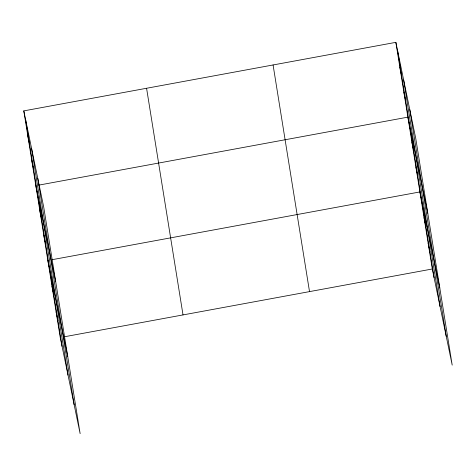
<?xml version="1.0" encoding="UTF-8"?>
<svg xmlns="http://www.w3.org/2000/svg" width="476" height="476" viewBox="0 0 476 476"><rect width="100%" height="100%" fill="white"/><g stroke="black" fill="none" stroke-linecap="round" stroke-linejoin="round"><path stroke-width="0.71" d="M23.8 110.884L43.703 207.006L80.141 433.654L60.238 337.538L23.8 110.884L395.859 42.346L415.762 138.462L452.2 365.116L432.297 268.994L395.859 42.346M38.746 185.14L407.884 117.138L427.787 213.26M52.235 259.67L419.903 191.935L439.812 288.051M64.623 336.728L432.297 268.994M399.864 67.277L401.702 76.136M403.874 92.207L405.707 101.067M411.889 142.068L413.727 150.928M415.899 167.005L417.732 175.864M424.039 217.621L425.871 226.481M428.168 243.307L430.001 252.167M27.81 135.821L29.643 144.68M31.815 160.751L33.653 169.611M35.825 185.682L55.728 281.798M39.829 210.612L41.668 219.472M43.84 235.543L45.672 244.402M47.85 260.473L67.753 356.595M51.979 286.159L53.812 295.025M56.108 311.851L57.941 320.711M409.8 109.67L446.238 336.318M403.654 79.998L440.092 306.651M397.692 51.206L434.13 277.853M273.081 64.962L309.513 291.615M146.578 88.268L183.016 314.916M37.741 178.208L74.179 404.862M31.6 148.542L68.032 375.189M25.633 119.744L62.07 346.397"/></g></svg>
